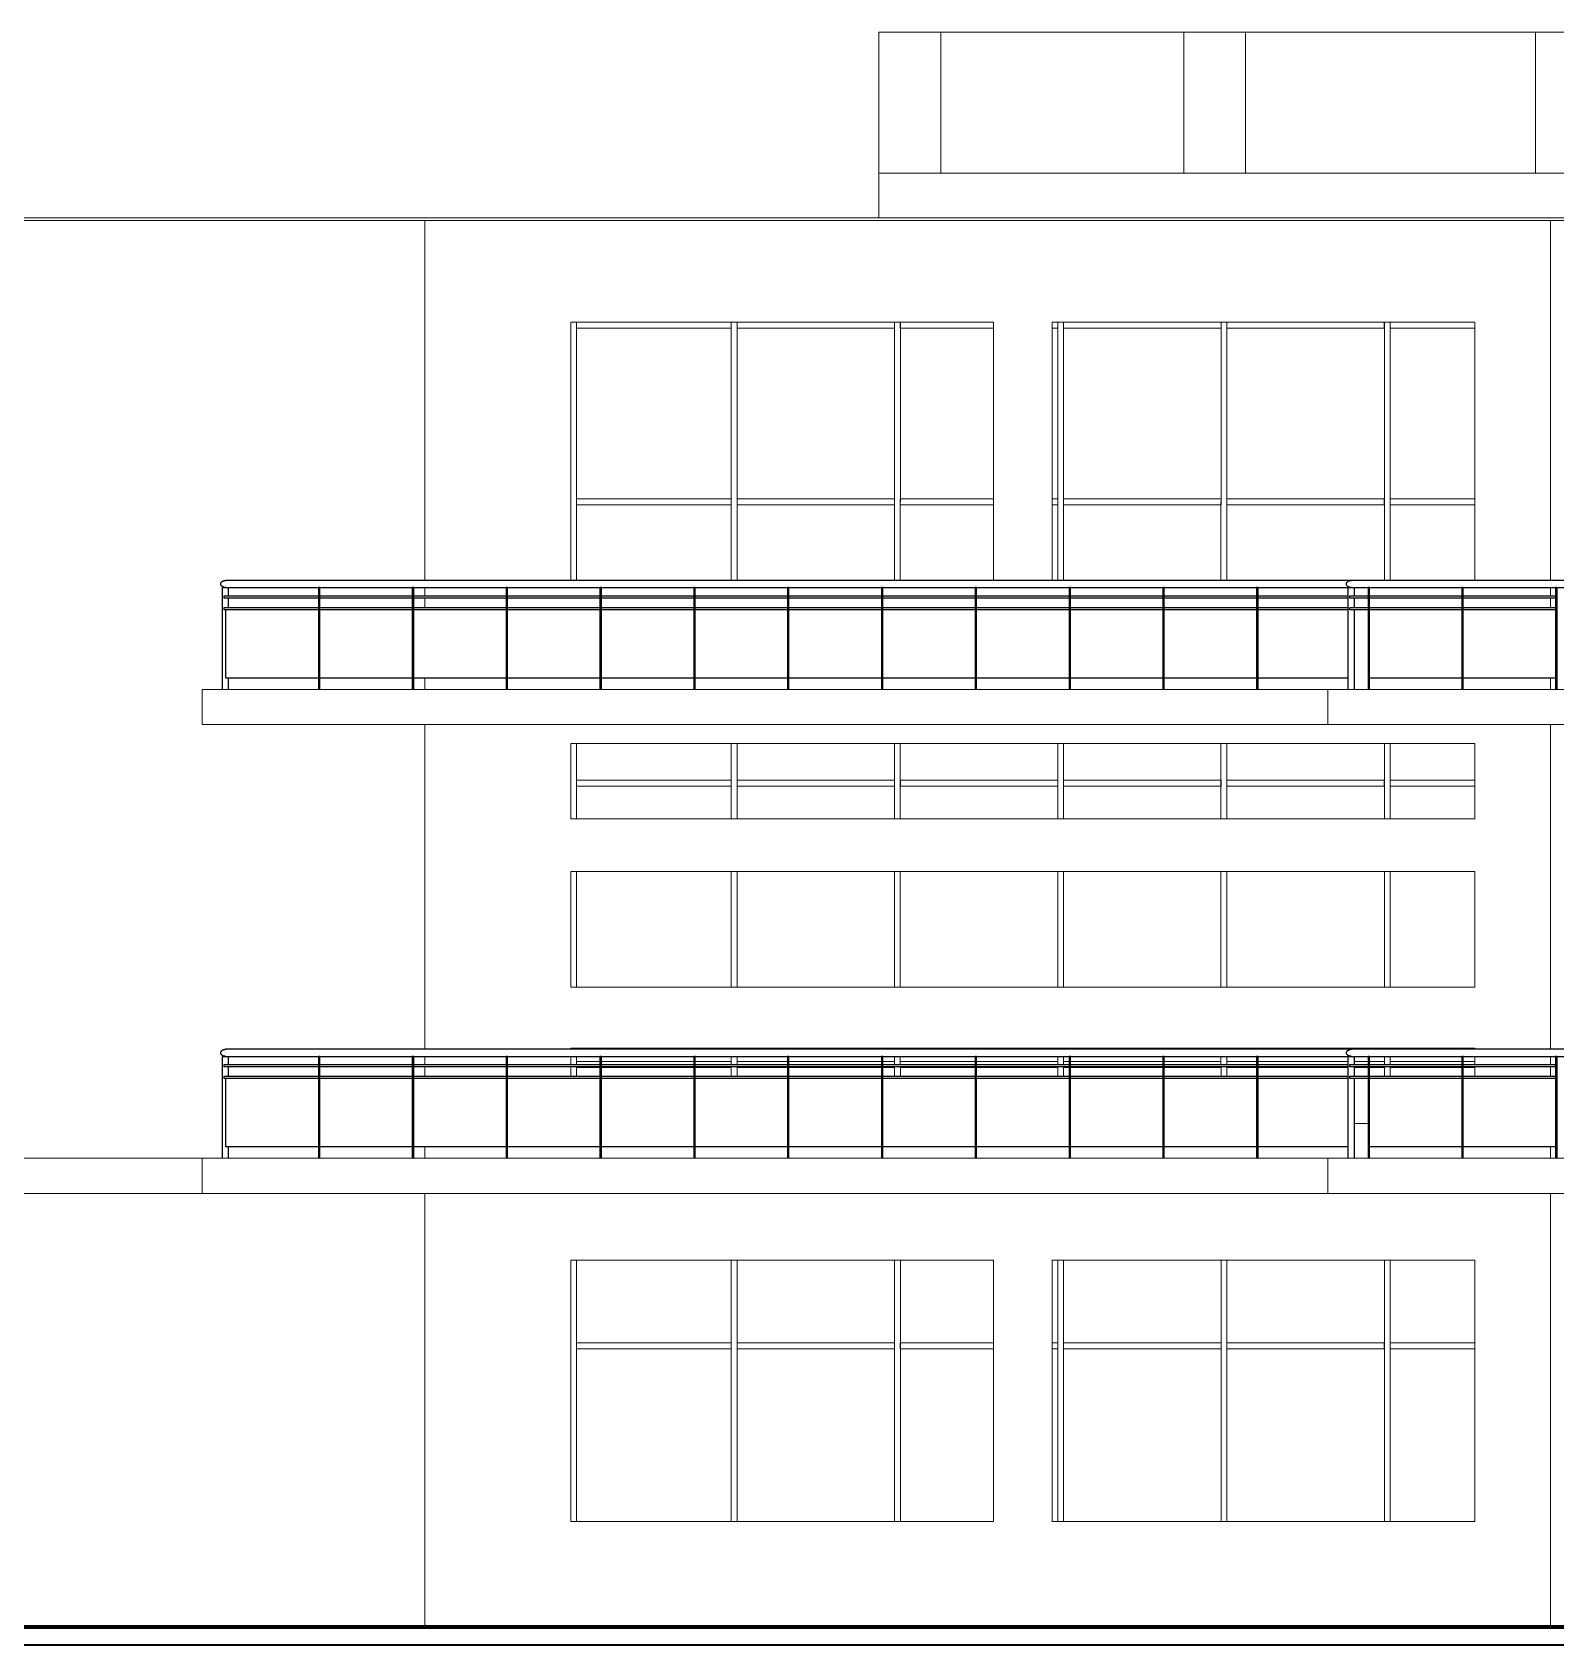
# Model space of a CAD drawing. Header units: millimetres. Extents: x 3062 to 3755, y 1606 to 1663.
# Drawn here: x 3253.419 to 3256.272, y 1630.855 to 1633.876 of the extents above; entities that cross this region are included whole.
import ezdxf

# ---------------------------------------------------------------- set-up
doc = ezdxf.new("R2010")
doc.units = ezdxf.units.MM
for name, color, linetype, lineweight in [('A-FLOR', 192, 'Continuous', 9), ('A-GENM', 13, 'Continuous', 9), ('A-GLAZ-CWMG', 51, 'Continuous', 9), ('A-WALL', 113, 'Continuous', 9), ('AD6 PROJECT 1_dwg _2_', 8, 'Continuous', 9), ('adwwe', 4, 'Continuous', 9), ('col', 5, 'Continuous', 9), ('dimantions 2', 4, 'Continuous', 9), ('shbk', 7, 'Continuous', 9)]:
    doc.layers.add(name, color=color, linetype=linetype, lineweight=lineweight)
for name, color, linetype in [('A-Flor-Hral', 242, 'Continuous'), ('stairs', 1, 'Continuous'), ('WORK', 7, 'Continuous')]:
    doc.layers.add(name, color=color, linetype=linetype)

# ---------------------------------------------------------------- blocks, each defined once
blk = doc.blocks.new('AD6 PROJECT 1_dwg _2_-376432-East')
at = {"lineweight": 9}
for p, q in [((-103380, 0), (-68402, 0)), ((-103380, 0), (-63089, 0)), ((-95356, 0), (-56733, 0)), ((-117718, 0), (2282, 0)), ((-91950, 0), (-89450, 0)), ((-88650, 0), (-89450, 0)), ((-89450, 0), (-88650, 0)), ((-88650, 0), (-89450, 0)), ((-89450, 0), (-88650, 0)), ((-88650, 0), (-89450, 0)), ((-89450, 0), (-88650, 0)), ((-88650, 0), (-89450, 0)), ((-89450, 0), (-88650, 0)), ((-88650, 0), (-89450, 0)), ((-88650, 0), (-67836, 0))]:
    blk.add_line(p, q, dxfattribs=at)
at = {"lineweight": 9, "flags": 128}
for points in [[(-117718, 0), (2282, 0)], [(-88650, 0), (-89450, 0)]]:
    blk.add_lwpolyline(points, close=True, dxfattribs=at)
blk.add_lwpolyline([(-67836, 0), (-67850, 0), (-88650, 0)], dxfattribs=at)
at = {"layer": 'adwwe'}
for p, q in [((-68380, 0), (-88380, 0)), ((-88380, 0), (-68380, 0))]:
    blk.add_line(p, q, dxfattribs=at)
at = {"layer": 'col'}
for p, q in [((-90826, 0), (-91326, 0)), ((-91326, 0), (-90826, 0)), ((-90826, 0), (-91326, 0)), ((-91326, 0), (-90826, 0)), ((-90826, 0), (-91326, 0)), ((-91326, 0), (-90826, 0)), ((-88280, 0), (-88780, 0)), ((-88780, 0), (-88280, 0)), ((-88280, 0), (-88780, 0)), ((-88780, 0), (-88280, 0)), ((-88130, 0), (-88630, 0)), ((-88630, 0), (-88130, 0)), ((-88130, 0), (-88630, 0)), ((-88630, 0), (-88130, 0)), ((-88130, 0), (-88630, 0)), ((-88630, 0), (-88130, 0)), ((-88130, 0), (-88630, 0)), ((-88630, 0), (-88130, 0)), ((-88130, 0), (-88630, 0)), ((-88630, 0), (-88130, 0)), ((-83130, 0), (-83630, 0)), ((-83630, 0), (-83130, 0)), ((-83130, 0), (-83630, 0)), ((-83630, 0), (-83130, 0)), ((-83130, 0), (-83630, 0)), ((-83630, 0), (-83130, 0)), ((-83130, 0), (-83630, 0)), ((-83630, 0), (-83130, 0)), ((-83130, 0), (-83630, 0)), ((-83630, 0), (-83130, 0)), ((-83130, 0), (-83630, 0)), ((-83630, 0), (-83130, 0))]:
    blk.add_line(p, q, dxfattribs=at)
at = {"layer": 'dimantions 2', "color": 130, "lineweight": 140}
for p, q in [((-25075, 0), (-106757, 0)), ((-24811, 0), (-106493, 0)), ((-19014, 0), (-100697, 0)), ((-19014, 0), (-100697, 0)), ((-19014, 0), (-100697, 0)), ((-19014, 0), (-100697, 0)), ((-19014, 0), (-100697, 0)), ((-19014, 0), (-100697, 0))]:
    blk.add_line(p, q, dxfattribs=at)
at = {"layer": 'shbk'}
blk.add_line((-3380, 0), (-103380, 0), dxfattribs=at)
blk.add_line((-3380, 0), (-103380, 0), dxfattribs=at)
blk.add_line((-3380, 0), (-103380, 0), dxfattribs=at)
blk.add_line((-3380, 0), (-103380, 0), dxfattribs=at)
blk.add_line((-3380, 0), (-103380, 0), dxfattribs=at)
blk.add_line((-3380, 0), (-103380, 0), dxfattribs=at)
blk.add_line((-3380, 0), (-103380, 0), dxfattribs=at)
blk.add_line((-3380, 0), (-103380, 0), dxfattribs=at)
blk.add_line((-3380, 0), (-103380, 0), dxfattribs=at)
blk.add_line((-3380, 0), (-103380, 0), dxfattribs=at)
blk.add_line((-3380, 0), (-103380, 0), dxfattribs=at)
blk.add_line((-3380, 0), (-103380, 0), dxfattribs=at)
blk.add_line((-3380, 0), (-103380, 0), dxfattribs=at)
blk.add_line((-3380, 0), (-103380, 0), dxfattribs=at)
blk.add_line((-3380, 0), (-103380, 0), dxfattribs=at)
blk.add_line((-3380, 0), (-103380, 0), dxfattribs=at)
blk.add_line((-3380, 0), (-103380, 0), dxfattribs=at)
blk.add_line((-3380, 0), (-103380, 0), dxfattribs=at)
blk.add_line((-3380, 0), (-103380, 0), dxfattribs=at)
blk.add_line((-3380, 0), (-103380, 0), dxfattribs=at)
at = {"layer": 'shbk', "flags": 128}
blk.add_lwpolyline([(-3380, 0), (-103380, 0)], close=True, dxfattribs=at)
at = {"layer": 'stairs'}
for p, q in [((2282, 0), (-117718, 0)), ((-117718, 0), (2282, 0)), ((-88780, 0), (-98795, 0)), ((-88580, 0), (-98380, 0)), ((-93780, 0), (-91326, 0)), ((-93580, 0), (-88580, 0)), ((-68380, 0), (-93380, 0)), ((-93380, 0), (-68180, 0)), ((-90926, 0), (-78580, 0)), ((-78580, 0), (-90926, 0)), ((-78780, 0), (-88780, 0)), ((-78580, 0), (-88380, 0)), ((-88380, 0), (-78580, 0)), ((-88380, 0), (-85801, 0)), ((-85801, 0), (-88380, 0)), ((-88380, 0), (-85801, 0)), ((-85801, 0), (-88380, 0)), ((-88180, 0), (-86001, 0)), ((-86001, 0), (-88180, 0)), ((-88180, 0), (-86001, 0)), ((-86001, 0), (-88180, 0))]:
    blk.add_line(p, q, dxfattribs=at)
at = {"layer": 'stairs', "flags": 128}
blk.add_lwpolyline([(-91326, 0), (-78380, 0), (-67980, 0)], dxfattribs=at)
at = {"layer": 'WORK'}
for p, q in [((-97350, 0), (-31372, 0)), ((-96950, 0), (-67850, 0)), ((-96733, 0), (-68402, 0)), ((-94684, 0), (-81021, 0)), ((-94684, 0), (-68402, 0)), ((-91391, 0), (-94042, 0)), ((-88143, 0), (-78595, 0)), ((-88143, 0), (-78595, 0)), ((-86150, 0), (-57050, 0)), ((-83842, 0), (-84642, 0)), ((-73378, 0), (-79278, 0)), ((-78917, 0), (-78117, 0)), ((2309, 0), (-117691, 0)), ((-117691, 0), (2309, 0)), ((2309, 0), (-117691, 0)), ((-91691, 0), (-97691, 0)), ((-97691, 0), (-78656, 0)), ((-97691, 0), (-88143, 0)), ((-88143, 0), (-97691, 0)), ((-97691, 0), (-78595, 0)), ((-91691, 0), (-97691, 0)), ((-97691, 0), (-78656, 0)), ((-88143, 0), (-97691, 0)), ((-97691, 0), (-78595, 0)), ((-91391, 0), (-94042, 0)), ((-89758, 0), (-91704, 0)), ((-91704, 0), (-89758, 0)), ((-89758, 0), (-91704, 0)), ((-91704, 0), (-89758, 0)), ((-89758, 0), (-91704, 0)), ((-91704, 0), (-89758, 0)), ((-89758, 0), (-91704, 0)), ((-91704, 0), (-89758, 0)), ((-85691, 0), (-91691, 0)), ((-85691, 0), (-91691, 0)), ((-87600, 0), (-90250, 0)), ((-90250, 0), (-87600, 0)), ((-89622, 0), (-86972, 0)), ((-86972, 0), (-89622, 0)), ((-89450, 0), (-88650, 0)), ((-88650, 0), (-89450, 0)), ((-88650, 0), (-89450, 0)), ((-86458, 0), (-88404, 0)), ((-86458, 0), (-88404, 0)), ((-88404, 0), (-86458, 0)), ((-86458, 0), (-88404, 0)), ((-88404, 0), (-86458, 0)), ((-86458, 0), (-88404, 0)), ((-88404, 0), (-86458, 0)), ((-86928, 0), (-84278, 0)), ((-84278, 0), (-86928, 0)), ((-83958, 0), (-85904, 0)), ((-85904, 0), (-83958, 0)), ((-83958, 0), (-85904, 0)), ((-85904, 0), (-83958, 0)), ((-83958, 0), (-85904, 0)), ((-85904, 0), (-83958, 0)), ((-83958, 0), (-85904, 0)), ((-85904, 0), (-83958, 0)), ((-78656, 0), (-85691, 0)), ((-78656, 0), (-85691, 0)), ((-80843, 0), (-83493, 0)), ((-83493, 0), (-80843, 0)), ((-81458, 0), (-83404, 0)), ((-83404, 0), (-81458, 0)), ((-81458, 0), (-83404, 0)), ((-83404, 0), (-81458, 0)), ((-81458, 0), (-83404, 0)), ((-83404, 0), (-81458, 0)), ((-81458, 0), (-83404, 0)), ((-83404, 0), (-81458, 0)), ((-83080, 0), (-80430, 0)), ((-80430, 0), (-83080, 0)), ((-81086, 0), (-78436, 0)), ((-78436, 0), (-81086, 0)), ((-78958, 0), (-80904, 0)), ((-80904, 0), (-78958, 0)), ((-78958, 0), (-80904, 0)), ((-80904, 0), (-78958, 0)), ((-78958, 0), (-80904, 0)), ((-80904, 0), (-78958, 0)), ((-78958, 0), (-80904, 0)), ((-80904, 0), (-78958, 0))]:
    blk.add_line(p, q, dxfattribs=at)
at = {"layer": 'WORK', "flags": 128}
for points in [[(-75350, 0), (-31773, 0), (-97351, 0)], [(-97350, 0), (-96950, 0), (-95731, 0), (-94450, 0), (-93231, 0), (-91950, 0), (-90731, 0), (-89450, 0)], [(-91950, 0), (-90731, 0), (-89450, 0)], [(-88650, 0), (-87431, 0), (-86150, 0), (-84931, 0), (-83650, 0), (-82431, 0), (-81150, 0), (-79931, 0), (-78650, 0)], [(-88650, 0), (-87431, 0), (-86150, 0), (-84931, 0), (-83650, 0), (-82431, 0), (-81150, 0), (-79931, 0), (-78650, 0)], [(-88404, 0), (-86458, 0), (-86384, 0), (-96950, 0)], [(-96950, 0), (-95731, 0), (-94450, 0), (-93231, 0), (-91950, 0), (-90731, 0), (-89450, 0)], [(-92754, 0), (-91950, 0), (-90731, 0), (-89450, 0), (-88650, 0), (-87431, 0), (-86150, 0), (-84931, 0), (-83650, 0), (-82431, 0), (-81150, 0), (-79931, 0), (-78650, 0), (-77850, 0)], [(-89622, 0), (-90122, 0), (-89622, 0)], [(-86150, 0), (-87431, 0), (-88650, 0)], [(-87600, 0), (-87100, 0), (-87600, 0)], [(-86928, 0), (-87428, 0), (-86928, 0)], [(-86150, 0), (-84931, 0), (-83650, 0), (-82431, 0), (-81150, 0), (-79931, 0), (-78650, 0)], [(-83080, 0), (-83580, 0), (-83080, 0)], [(-81086, 0), (-81586, 0), (-81086, 0)], [(-80843, 0), (-80343, 0), (-80843, 0)]]:
    blk.add_lwpolyline(points, dxfattribs=at)
blk.add_lwpolyline([(-88650, 0), (-89450, 0)], close=True, dxfattribs=at)
blk = doc.blocks.new('Generic Models 12 - Generic Models 12-397326-East')
at = {"layer": 'A-GENM'}
for p, q in [((-84607, 12406), (-84607, 13607)), ((-84607, 13607), (-63480, 13607)), ((-84607, 12406), (-84607, 13607)), ((-84080, 13607), (-84607, 13607)), ((-84080, 13607), (-84080, 12406)), ((-82007, 12406), (-82007, 13607)), ((-81480, 13607), (-82007, 13607)), ((-81480, 13607), (-81480, 12406)), ((-79007, 12406), (-79007, 13607)), ((-78480, 13607), (-79007, 13607)), ((-84607, 12025), (-84607, 12406)), ((-63480, 12406), (-84607, 12406)), ((-63480, 12406), (-84607, 12406)), ((-84080, 12406), (-84607, 12406)), ((-81480, 12406), (-82007, 12406)), ((-78480, 12406), (-79007, 12406))]:
    blk.add_line(p, q, dxfattribs=at)
blk = doc.blocks.new('Rectangular Mullion - 50 x 150mm-408548-East')
at = {"layer": 'A-GLAZ-CWMG'}
for q in [(-80247, 11133), (-79525, 11083)]:
    blk.add_line((-80247, 11083), q, dxfattribs=at)
blk = doc.blocks.new('Rectangular Mullion - 50 x 150mm-V177-East')
at = {"layer": 'A-GLAZ-CWMG'}
for p, q in [((-87185, 11083), (-87185, 11133)), ((-87185, 11083), (-85867, 11083)), ((-85867, 11133), (-85867, 11083))]:
    blk.add_line(p, q, dxfattribs=at)
blk = doc.blocks.new('Rectangular Mullion - 50 x 150mm-408549-East')
at = {"layer": 'A-GLAZ-CWMG'}
for p, q in [((-85817, 11083), (-85817, 11133)), ((-85817, 11083), (-84475, 11083)), ((-84475, 11133), (-84475, 11083))]:
    blk.add_line(p, q, dxfattribs=at)
blk = doc.blocks.new('Rectangular Mullion - 50 x 150mm-V178-East')
at = {"layer": 'A-GLAZ-CWMG'}
for p, q in [((-84425, 11083), (-84425, 11133)), ((-84425, 11083), (-83630, 11083)), ((-83130, 11083), (-83082, 11083)), ((-83082, 11133), (-83082, 11083))]:
    blk.add_line(p, q, dxfattribs=at)
blk = doc.blocks.new('Rectangular Mullion - 50 x 150mm-408655-East')
at = {"layer": 'A-GLAZ-CWMG'}
blk.add_line((-87185, 9600), (-87185, 11133), dxfattribs=at)
blk = doc.blocks.new('Rectangular Mullion - 50 x 150mm-355422-East')
at = {"layer": 'A-GLAZ-CWMG'}
blk.add_line((-87185, 901), (-87185, 2400), dxfattribs=at)
blk = doc.blocks.new('Rectangular Mullion - 50 x 150mm-355423-East')
at = {"layer": 'A-GLAZ-CWMG'}
for p, q in [((-87185, 4700), (-87185, 4780)), ((-87185, 2400), (-87185, 3133))]:
    blk.add_line(p, q, dxfattribs=at)
blk = doc.blocks.new('Rectangular Mullion - 50 x 150mm-V179-East')
at = {"layer": 'A-GLAZ-CWMG'}
for p, q in [((-87185, 6897), (-87185, 7200)), ((-87185, 5459), (-87185, 6447)), ((-87185, 4930), (-87185, 4940)), ((-87185, 4800), (-87185, 4870))]:
    blk.add_line(p, q, dxfattribs=at)
blk = doc.blocks.new('Rectangular Mullion - 50 x 150mm-408552-East')
at = {"layer": 'A-GLAZ-CWMG'}
for p, q in [((-87185, 2375), (-87185, 2425)), ((-85867, 2425), (-87185, 2425)), ((-87185, 2375), (-85867, 2375)), ((-85867, 2425), (-85867, 2375))]:
    blk.add_line(p, q, dxfattribs=at)
blk = doc.blocks.new('Rectangular Mullion - 50 x 150mm-408553-East')
at = {"layer": 'A-GLAZ-CWMG'}
for p, q in [((-85817, 2375), (-85817, 2425)), ((-84475, 2425), (-85817, 2425)), ((-85817, 2375), (-84475, 2375)), ((-84475, 2425), (-84475, 2375))]:
    blk.add_line(p, q, dxfattribs=at)
blk = doc.blocks.new('Rectangular Mullion - 50 x 150mm-V180-East')
at = {"layer": 'A-GLAZ-CWMG'}
for p, q in [((-84425, 2375), (-84425, 2425)), ((-83630, 2425), (-84425, 2425)), ((-84425, 2375), (-83630, 2375)), ((-83082, 2425), (-83130, 2425)), ((-83130, 2375), (-83082, 2375)), ((-83082, 2425), (-83082, 2375))]:
    blk.add_line(p, q, dxfattribs=at)
blk = doc.blocks.new('Rectangular Mullion - 50 x 150mm-V181-East')
at = {"layer": 'A-GLAZ-CWMG'}
for p, q in [((-80247, 2375), (-80247, 2425)), ((-79525, 2425), (-80247, 2425)), ((-80247, 2375), (-79525, 2375))]:
    blk.add_line(p, q, dxfattribs=at)
blk = doc.blocks.new('Rectangular Mullion - 50 x 150mm-V182-East')
at = {"layer": 'A-GLAZ-CWMG'}
for p, q in [((-87185, 4800), (-87185, 4825)), ((-86986, 4825), (-87185, 4825)), ((-86186, 4825), (-86974, 4825)), ((-85867, 4825), (-86174, 4825)), ((-85867, 4825), (-85867, 4800)), ((-87185, 4775), (-87185, 4780)), ((-87185, 4775), (-86986, 4775)), ((-86974, 4775), (-86186, 4775)), ((-86174, 4775), (-85867, 4775)), ((-85867, 4780), (-85867, 4775))]:
    blk.add_line(p, q, dxfattribs=at)
blk = doc.blocks.new('Rectangular Mullion - 50 x 150mm-V183-East')
at = {"layer": 'A-GLAZ-CWMG'}
for p, q in [((-85817, 4800), (-85817, 4825)), ((-85386, 4825), (-85817, 4825)), ((-84586, 4825), (-85374, 4825)), ((-84475, 4825), (-84574, 4825)), ((-84475, 4825), (-84475, 4800)), ((-85817, 4775), (-85817, 4780)), ((-85817, 4775), (-85386, 4775)), ((-85374, 4775), (-84586, 4775)), ((-84574, 4775), (-84475, 4775)), ((-84475, 4780), (-84475, 4775))]:
    blk.add_line(p, q, dxfattribs=at)
blk = doc.blocks.new('Rectangular Mullion - 50 x 150mm-V184-East')
at = {"layer": 'A-GLAZ-CWMG'}
for p, q in [((-84425, 4800), (-84425, 4825)), ((-83786, 4825), (-84425, 4825)), ((-83082, 4825), (-83774, 4825)), ((-83082, 4825), (-83082, 4800)), ((-84425, 4775), (-84425, 4780)), ((-84425, 4775), (-83786, 4775)), ((-83774, 4775), (-83082, 4775)), ((-83082, 4780), (-83082, 4775))]:
    blk.add_line(p, q, dxfattribs=at)
blk = doc.blocks.new('Rectangular Mullion - 50 x 150mm-V185-East')
at = {"layer": 'A-GLAZ-CWMG'}
for p, q in [((-83032, 4800), (-83032, 4825)), ((-82986, 4825), (-83032, 4825)), ((-82186, 4825), (-82974, 4825)), ((-81690, 4825), (-82174, 4825)), ((-81690, 4825), (-81690, 4800)), ((-83032, 4775), (-83032, 4780)), ((-83032, 4775), (-82986, 4775)), ((-82974, 4775), (-82186, 4775)), ((-82174, 4775), (-81690, 4775)), ((-81690, 4780), (-81690, 4775))]:
    blk.add_line(p, q, dxfattribs=at)
blk = doc.blocks.new('Rectangular Mullion - 50 x 150mm-V186-East')
at = {"layer": 'A-GLAZ-CWMG'}
for p, q in [((-81640, 4800), (-81640, 4825)), ((-81386, 4825), (-81640, 4825)), ((-80605, 4825), (-81374, 4825)), ((-80436, 4825), (-80555, 4825)), ((-80297, 4825), (-80424, 4825)), ((-80297, 4825), (-80297, 4800)), ((-81640, 4775), (-81640, 4780)), ((-81640, 4775), (-81386, 4775)), ((-81374, 4775), (-80605, 4775)), ((-80555, 4775), (-80436, 4775)), ((-80424, 4775), (-80297, 4775)), ((-80297, 4780), (-80297, 4775))]:
    blk.add_line(p, q, dxfattribs=at)
blk = doc.blocks.new('Rectangular Mullion - 50 x 150mm-V187-East')
at = {"layer": 'A-GLAZ-CWMG'}
for p, q in [((-80247, 4800), (-80247, 4825)), ((-79636, 4825), (-80247, 4825)), ((-79525, 4825), (-79624, 4825)), ((-80247, 4775), (-80247, 4780)), ((-80247, 4775), (-79636, 4775)), ((-79624, 4775), (-79525, 4775))]:
    blk.add_line(p, q, dxfattribs=at)
blk = doc.blocks.new('Rectangular Mullion - 50 x 150mm-V188-East')
at = {"layer": 'A-GLAZ-CWMG'}
for p, q in [((-85867, 2400), (-85867, 901)), ((-85817, 901), (-85817, 2400))]:
    blk.add_line(p, q, dxfattribs=at)
blk = doc.blocks.new('Rectangular Mullion - 50 x 150mm-V189-East')
at = {"layer": 'A-GLAZ-CWMG'}
for p, q in [((-85867, 4780), (-85867, 4700)), ((-85817, 4700), (-85817, 4780)), ((-85867, 3133), (-85867, 2400)), ((-85817, 2400), (-85817, 3133))]:
    blk.add_line(p, q, dxfattribs=at)
blk = doc.blocks.new('Rectangular Mullion - 50 x 150mm-V190-East')
at = {"layer": 'A-GLAZ-CWMG'}
for p, q in [((-85867, 7200), (-85867, 6897)), ((-85817, 6897), (-85817, 7200)), ((-85867, 6447), (-85867, 5459)), ((-85817, 5459), (-85817, 6447)), ((-85867, 4940), (-85867, 4930)), ((-85867, 4870), (-85867, 4800)), ((-85817, 4930), (-85817, 4940)), ((-85817, 4800), (-85817, 4870))]:
    blk.add_line(p, q, dxfattribs=at)
blk = doc.blocks.new('Rectangular Mullion - 50 x 150mm-V191-East')
at = {"layer": 'A-GLAZ-CWMG'}
for p, q in [((-84475, 7200), (-84475, 6897)), ((-84425, 6897), (-84425, 7200)), ((-84475, 6447), (-84475, 5459)), ((-84425, 5459), (-84425, 6447)), ((-84475, 4940), (-84475, 4930)), ((-84475, 4870), (-84475, 4800)), ((-84425, 4930), (-84425, 4940)), ((-84425, 4800), (-84425, 4871))]:
    blk.add_line(p, q, dxfattribs=at)
blk = doc.blocks.new('Rectangular Mullion - 50 x 150mm-V192-East')
at = {"layer": 'A-GLAZ-CWMG'}
for p, q in [((-83082, 7200), (-83082, 6897)), ((-83032, 6897), (-83032, 7200)), ((-83082, 6447), (-83082, 5459)), ((-83032, 5459), (-83032, 6447)), ((-83082, 4940), (-83082, 4930)), ((-83082, 4870), (-83082, 4800)), ((-83032, 4929), (-83032, 4940)), ((-83032, 4800), (-83032, 4870))]:
    blk.add_line(p, q, dxfattribs=at)
blk = doc.blocks.new('Rectangular Mullion - 50 x 150mm-V193-East')
at = {"layer": 'A-GLAZ-CWMG'}
for p, q in [((-81690, 7200), (-81690, 6897)), ((-81640, 6897), (-81640, 7200)), ((-81690, 6447), (-81690, 5459)), ((-81640, 5459), (-81640, 6447)), ((-81690, 4940), (-81690, 4930)), ((-81690, 4870), (-81690, 4800)), ((-81640, 4930), (-81640, 4940)), ((-81640, 4800), (-81640, 4870))]:
    blk.add_line(p, q, dxfattribs=at)
blk = doc.blocks.new('Rectangular Mullion - 50 x 150mm-V194-East')
at = {"layer": 'A-GLAZ-CWMG'}
for p, q in [((-80297, 7200), (-80297, 6897)), ((-80247, 6897), (-80247, 7200)), ((-80297, 6447), (-80297, 5459)), ((-80247, 5459), (-80247, 6447)), ((-80297, 4940), (-80297, 4930)), ((-80297, 4870), (-80297, 4800)), ((-80247, 4930), (-80247, 4940)), ((-80247, 4800), (-80247, 4870))]:
    blk.add_line(p, q, dxfattribs=at)
blk = doc.blocks.new('Rectangular Mullion - 50 x 150mm-V195-East')
at = {"layer": 'A-GLAZ-CWMG'}
for p, q in [((-85867, 9600), (-85867, 8930)), ((-85817, 8930), (-85817, 9600)), ((-85867, 7540), (-85867, 7200)), ((-85817, 7200), (-85817, 7540))]:
    blk.add_line(p, q, dxfattribs=at)
blk = doc.blocks.new('Rectangular Mullion - 50 x 150mm-V196-East')
at = {"layer": 'A-GLAZ-CWMG'}
for p, q in [((-84475, 9600), (-84475, 8930)), ((-84425, 8930), (-84425, 9600)), ((-84475, 7540), (-84475, 7200)), ((-84425, 7200), (-84425, 7540))]:
    blk.add_line(p, q, dxfattribs=at)
blk = doc.blocks.new('Rectangular Mullion - 50 x 150mm-V197-East')
at = {"layer": 'A-GLAZ-CWMG'}
for p, q in [((-83082, 9600), (-83082, 8930)), ((-83032, 8929), (-83032, 9600)), ((-83082, 7540), (-83082, 7200)), ((-83032, 7200), (-83032, 7540))]:
    blk.add_line(p, q, dxfattribs=at)
blk = doc.blocks.new('Rectangular Mullion - 50 x 150mm-V198-East')
at = {"layer": 'A-GLAZ-CWMG'}
for p, q in [((-81690, 9600), (-81690, 8930)), ((-81640, 8930), (-81640, 9600)), ((-81690, 7540), (-81690, 7200)), ((-81640, 7200), (-81640, 7540))]:
    blk.add_line(p, q, dxfattribs=at)
blk = doc.blocks.new('Rectangular Mullion - 50 x 150mm-V199-East')
at = {"layer": 'A-GLAZ-CWMG'}
for p, q in [((-80297, 9600), (-80297, 8930)), ((-80247, 8930), (-80247, 9600)), ((-80297, 7540), (-80297, 7200)), ((-80247, 7200), (-80247, 7540))]:
    blk.add_line(p, q, dxfattribs=at)
blk = doc.blocks.new('Rectangular Mullion - 50 x 150mm-V202-East')
at = {"layer": 'A-GLAZ-CWMG'}
for p, q in [((-87185, 8930), (-87185, 9600)), ((-87185, 7200), (-87185, 7540))]:
    blk.add_line(p, q, dxfattribs=at)
blk = doc.blocks.new('Rectangular Mullion - 50 x 150mm-408654-East')
at = {"layer": 'A-GLAZ-CWMG'}
for p, q in [((-85867, 11133), (-85867, 9600)), ((-85817, 9600), (-85817, 11133))]:
    blk.add_line(p, q, dxfattribs=at)
blk = doc.blocks.new('Railing - 50 x 12mm-V306-East')
at = {"layer": 'A-Flor-Hral'}
for p, q in [((-49224, 4870), (-49236, 4870)), ((-49236, 4870), (-49236, 4000)), ((-49224, 4000), (-49224, 4870))]:
    blk.add_line(p, q, dxfattribs=at)
blk = doc.blocks.new('Railing - 800mm-V307-East')
at = {"layer": 'A-Flor-Hral'}
blk.add_line((-50024, 4100), (-49236, 4100), dxfattribs=at)
blk = doc.blocks.new('Railing - 800mm-V308-East')
at = {"layer": 'A-Flor-Hral'}
blk.add_line((-81374, 4100), (-80605, 4100), dxfattribs=at)
blk = doc.blocks.new('Railing - 800mm-V309-East')
at = {"layer": 'A-Flor-Hral'}
for p, q in [((-90180, 4680), (-90180, 4100)), ((-90180, 4100), (-89386, 4100))]:
    blk.add_line(p, q, dxfattribs=at)
blk = doc.blocks.new('Railing - 50 x 12mm-V310-East')
at = {"layer": 'A-Flor-Hral'}
for p, q in [((-80605, 4000), (-80605, 4870)), ((-80605, 4870), (-80555, 4870)), ((-80555, 4870), (-80555, 4800)), ((-80555, 4780), (-80555, 4700)), ((-80555, 4680), (-80555, 4000))]:
    blk.add_line(p, q, dxfattribs=at)
blk = doc.blocks.new('Railing - 50 x 12mm-V311-East')
at = {"layer": 'A-Flor-Hral'}
for p, q in [((-90205, 4000), (-90205, 4870)), ((-90205, 4870), (-90155, 4870)), ((-90155, 4870), (-90155, 4800)), ((-90155, 4780), (-90155, 4700)), ((-90155, 4100), (-90155, 4000))]:
    blk.add_line(p, q, dxfattribs=at)
blk = doc.blocks.new('Railing - Railing-414402-East')
at = {"layer": 'A-Flor-Hral'}
for p, q in [((-90190, 4780), (-90190, 4800)), ((-90190, 4800), (-89386, 4800)), ((-89386, 4780), (-90190, 4780)), ((-90190, 4680), (-90190, 4700)), ((-90190, 4700), (-89386, 4700)), ((-89386, 4680), (-90190, 4680)), ((-89374, 4800), (-88586, 4800)), ((-88586, 4780), (-89374, 4780)), ((-89374, 4700), (-88586, 4700)), ((-88586, 4680), (-89374, 4680)), ((-88574, 4800), (-87786, 4800)), ((-87786, 4780), (-88574, 4780)), ((-88574, 4700), (-87786, 4700)), ((-87786, 4680), (-88574, 4680)), ((-87774, 4800), (-86986, 4800)), ((-86986, 4780), (-87774, 4780)), ((-87774, 4700), (-86986, 4700)), ((-86986, 4680), (-87774, 4680)), ((-86974, 4800), (-86186, 4800)), ((-86186, 4780), (-86974, 4780)), ((-86974, 4700), (-86186, 4700)), ((-86186, 4680), (-86974, 4680)), ((-86174, 4800), (-85386, 4800)), ((-85386, 4780), (-86174, 4780)), ((-86174, 4700), (-85386, 4700)), ((-85386, 4680), (-86174, 4680)), ((-85374, 4800), (-84586, 4800)), ((-84586, 4780), (-85374, 4780)), ((-85374, 4700), (-84586, 4700)), ((-84586, 4680), (-85374, 4680)), ((-84574, 4800), (-83786, 4800)), ((-83786, 4780), (-84574, 4780)), ((-84574, 4700), (-83786, 4700)), ((-83786, 4680), (-84574, 4680)), ((-83774, 4800), (-82986, 4800)), ((-82986, 4780), (-83774, 4780)), ((-83774, 4700), (-82986, 4700)), ((-82986, 4680), (-83774, 4680)), ((-82974, 4800), (-82186, 4800)), ((-82186, 4780), (-82974, 4780)), ((-82974, 4700), (-82186, 4700)), ((-82186, 4680), (-82974, 4680)), ((-82174, 4800), (-81386, 4800)), ((-81386, 4780), (-82174, 4780)), ((-82174, 4700), (-81386, 4700)), ((-81386, 4680), (-82174, 4680)), ((-81374, 4800), (-80605, 4800)), ((-80605, 4780), (-81374, 4780)), ((-81374, 4700), (-80605, 4700)), ((-80605, 4680), (-81374, 4680)), ((-80590, 4780), (-80590, 4800)), ((-80590, 4800), (-80436, 4800)), ((-80436, 4780), (-80590, 4780)), ((-80590, 4680), (-80590, 4700)), ((-80590, 4700), (-80436, 4700)), ((-80436, 4680), (-80590, 4680)), ((-80424, 4800), (-79636, 4800)), ((-79636, 4780), (-80424, 4780)), ((-80424, 4700), (-79636, 4700)), ((-79636, 4680), (-80424, 4680)), ((-79624, 4800), (-78836, 4800)), ((-78836, 4780), (-79624, 4780)), ((-79624, 4700), (-78836, 4700)), ((-78836, 4680), (-79624, 4680))]:
    blk.add_line(p, q, dxfattribs=at)
for name, p in [('Railing - 50 x 12mm-V311-East', (0, 0)), ('Railing - 50 x 12mm-V306-East', (-40150, 0)), ('Railing - 50 x 12mm-V306-East', (-39350, 0)), ('Railing - 50 x 12mm-V306-East', (-38550, 0)), ('Railing - 50 x 12mm-V306-East', (-37750, 0)), ('Railing - 50 x 12mm-V306-East', (-36950, 0)), ('Railing - 50 x 12mm-V306-East', (-36150, 0)), ('Railing - 50 x 12mm-V306-East', (-35350, 0)), ('Railing - 50 x 12mm-V306-East', (-34550, 0)), ('Railing - 50 x 12mm-V306-East', (-33750, 0)), ('Railing - 50 x 12mm-V306-East', (-32950, 0)), ('Railing - 50 x 12mm-V306-East', (-32150, 0)), ('Railing - 50 x 12mm-V310-East', (0, 0)), ('Railing - 50 x 12mm-V306-East', (-31200, 0)), ('Railing - 50 x 12mm-V306-East', (-30400, 0)), ('Railing - 50 x 12mm-V306-East', (-29600, 0)), ('Railing - 800mm-V309-East', (0, 0)), ('Railing - 800mm-V307-East', (-39350, 0)), ('Railing - 800mm-V307-East', (-38550, 0)), ('Railing - 800mm-V307-East', (-37750, 0)), ('Railing - 800mm-V307-East', (-36950, 0)), ('Railing - 800mm-V307-East', (-36150, 0)), ('Railing - 800mm-V307-East', (-35350, 0)), ('Railing - 800mm-V307-East', (-34550, 0)), ('Railing - 800mm-V307-East', (-33750, 0)), ('Railing - 800mm-V307-East', (-32950, 0)), ('Railing - 800mm-V307-East', (-32150, 0)), ('Railing - 800mm-V308-East', (0, 0)), ('Railing - 800mm-V307-East', (-30400, 0)), ('Railing - 800mm-V307-East', (-29600, 0))]:
    blk.add_blockref(name, p)
blk = doc.blocks.new('Top Rail Type - Top Rail_Internal_-414576-East')
at = {"layer": 'A-Flor-Hral'}
for p, q in [((-90184, 4930), (-90176, 4930)), ((-80580, 4930), (-90180, 4930)), ((-90180, 4870), (-80580, 4870)), ((-49079, 4930), (-80580, 4930)), ((-80580, 4870), (-49079, 4870))]:
    blk.add_line(p, q, dxfattribs=at)
for points, knots in [([(-90220, 4900), (-90220, 4902), (-90220, 4906), (-90217, 4912), (-90213, 4917), (-90210, 4920), (-90207, 4922), (-90204, 4924), (-90200, 4926), (-90196, 4927), (-90193, 4929), (-90189, 4929), (-90184, 4930), (-90180, 4930), (-90177, 4930), (-90176, 4930)], [0, 0, 0, 0, 0.0666667, 0.1333333, 0.2, 0.2333333, 0.2666667, 0.3, 0.3333333, 0.3666667, 0.4, 0.4333333, 0.4666667, 0.5, 0.5333333, 0.5333333, 0.5333333, 0.5333333]), ([(-90176, 4870), (-90178, 4870), (-90180, 4870), (-90184, 4870), (-90189, 4871), (-90193, 4871), (-90196, 4873), (-90200, 4874), (-90204, 4876), (-90207, 4878), (-90210, 4880), (-90213, 4883), (-90217, 4888), (-90220, 4894), (-90220, 4898), (-90220, 4900)], [0.4685905, 0.4685905, 0.4685905, 0.4685905, 0.5, 0.5333333, 0.5666667, 0.6, 0.6333333, 0.6666667, 0.7, 0.7333333, 0.7666667, 0.8, 0.8666667, 0.9333333, 1, 1, 1, 1]), ([(-80620, 4900), (-80620, 4902), (-80620, 4906), (-80617, 4912), (-80613, 4917), (-80610, 4920), (-80607, 4922), (-80604, 4924), (-80600, 4926), (-80596, 4927), (-80593, 4929), (-80589, 4929), (-80584, 4930), (-80580, 4930), (-80577, 4930), (-80576, 4930)], [0, 0, 0, 0, 0.0666667, 0.1333333, 0.2, 0.2333333, 0.2666667, 0.3, 0.3333333, 0.3666667, 0.4, 0.4333333, 0.4666667, 0.5, 0.5333333, 0.5333333, 0.5333333, 0.5333333]), ([(-80576, 4870), (-80577, 4870), (-80580, 4870), (-80584, 4870), (-80589, 4871), (-80593, 4871), (-80596, 4873), (-80600, 4874), (-80604, 4876), (-80607, 4878), (-80610, 4880), (-80613, 4883), (-80617, 4888), (-80620, 4894), (-80620, 4898), (-80620, 4900)], [0.4666667, 0.4666667, 0.4666667, 0.4666667, 0.5, 0.5333333, 0.5666667, 0.6, 0.6333333, 0.6666667, 0.7, 0.7333333, 0.7666667, 0.8, 0.8666667, 0.9333333, 1, 1, 1, 1])]:
    blk.add_open_spline(points, degree=3, knots=knots, dxfattribs=at)
for points in [[(-80584, 4930), (-80583, 4930), (-80580, 4930), (-80577, 4930), (-80576, 4930)], [(-80576, 4870), (-80577, 4870), (-80580, 4870), (-80583, 4870), (-80584, 4870)]]:
    blk.add_open_spline(points, degree=3, dxfattribs=at)
blk = doc.blocks.new('Railing - Railing-414598-East')
at = {"layer": 'A-Flor-Hral'}
for p, q in [((-90190, 8780), (-90190, 8800)), ((-90190, 8800), (-89386, 8800)), ((-89386, 8780), (-90190, 8780)), ((-90190, 8680), (-90190, 8700)), ((-90190, 8700), (-89386, 8700)), ((-89386, 8680), (-90190, 8680)), ((-89374, 8800), (-88586, 8800)), ((-88586, 8780), (-89374, 8780)), ((-89374, 8700), (-88586, 8700)), ((-88586, 8680), (-89374, 8680)), ((-88574, 8800), (-87786, 8800)), ((-87786, 8780), (-88574, 8780)), ((-88574, 8700), (-87786, 8700)), ((-87786, 8680), (-88574, 8680)), ((-87774, 8800), (-86986, 8800)), ((-86986, 8780), (-87774, 8780)), ((-87774, 8700), (-86986, 8700)), ((-86986, 8680), (-87774, 8680)), ((-86974, 8800), (-86186, 8800)), ((-86186, 8780), (-86974, 8780)), ((-86974, 8700), (-86186, 8700)), ((-86186, 8680), (-86974, 8680)), ((-86174, 8800), (-85386, 8800)), ((-85386, 8780), (-86174, 8780)), ((-86174, 8700), (-85386, 8700)), ((-85386, 8680), (-86174, 8680)), ((-85374, 8800), (-84586, 8800)), ((-84586, 8780), (-85374, 8780)), ((-85374, 8700), (-84586, 8700)), ((-84586, 8680), (-85374, 8680)), ((-84574, 8800), (-83786, 8800)), ((-83786, 8780), (-84574, 8780)), ((-84574, 8700), (-83786, 8700)), ((-83786, 8680), (-84574, 8680)), ((-83774, 8800), (-82986, 8800)), ((-82986, 8780), (-83774, 8780)), ((-83774, 8700), (-82986, 8700)), ((-82986, 8680), (-83774, 8680)), ((-82974, 8800), (-82186, 8800)), ((-82186, 8780), (-82974, 8780)), ((-82974, 8700), (-82186, 8700)), ((-82186, 8680), (-82974, 8680)), ((-82174, 8800), (-81386, 8800)), ((-81386, 8780), (-82174, 8780)), ((-82174, 8700), (-81386, 8700)), ((-81386, 8680), (-82174, 8680)), ((-81374, 8800), (-80605, 8800)), ((-80605, 8780), (-81374, 8780)), ((-81374, 8700), (-80605, 8700)), ((-80605, 8680), (-81374, 8680)), ((-80590, 8780), (-80590, 8800)), ((-80590, 8800), (-80436, 8800)), ((-80436, 8780), (-80590, 8780)), ((-80590, 8680), (-80590, 8700)), ((-80590, 8700), (-80436, 8700)), ((-80436, 8680), (-80590, 8680)), ((-80424, 8800), (-79636, 8800)), ((-79636, 8780), (-80424, 8780)), ((-80424, 8700), (-79636, 8700)), ((-79636, 8680), (-80424, 8680)), ((-79624, 8800), (-78836, 8800)), ((-78836, 8780), (-79624, 8780)), ((-79624, 8700), (-78836, 8700)), ((-78836, 8680), (-79624, 8680))]:
    blk.add_line(p, q, dxfattribs=at)
for name, p in [('Railing - 50 x 12mm-V311-East', (0, 4000)), ('Railing - 50 x 12mm-V306-East', (-40150, 4000)), ('Railing - 50 x 12mm-V306-East', (-39350, 4000)), ('Railing - 50 x 12mm-V306-East', (-38550, 4000)), ('Railing - 50 x 12mm-V306-East', (-37750, 4000)), ('Railing - 50 x 12mm-V306-East', (-36950, 4000)), ('Railing - 50 x 12mm-V306-East', (-36150, 4000)), ('Railing - 50 x 12mm-V306-East', (-35350, 4000)), ('Railing - 50 x 12mm-V306-East', (-34550, 4000)), ('Railing - 50 x 12mm-V306-East', (-33750, 4000)), ('Railing - 50 x 12mm-V306-East', (-32950, 4000)), ('Railing - 50 x 12mm-V306-East', (-32150, 4000)), ('Railing - 50 x 12mm-V310-East', (0, 4000)), ('Railing - 50 x 12mm-V306-East', (-31200, 4000)), ('Railing - 50 x 12mm-V306-East', (-30400, 4000)), ('Railing - 50 x 12mm-V306-East', (-29600, 4000)), ('Railing - 800mm-V309-East', (0, 4000)), ('Railing - 800mm-V307-East', (-39350, 4000)), ('Railing - 800mm-V307-East', (-38550, 4000)), ('Railing - 800mm-V307-East', (-37750, 4000)), ('Railing - 800mm-V307-East', (-36950, 4000)), ('Railing - 800mm-V307-East', (-36150, 4000)), ('Railing - 800mm-V307-East', (-35350, 4000)), ('Railing - 800mm-V307-East', (-34550, 4000)), ('Railing - 800mm-V307-East', (-33750, 4000)), ('Railing - 800mm-V307-East', (-32950, 4000)), ('Railing - 800mm-V307-East', (-32150, 4000)), ('Railing - 800mm-V308-East', (0, 4000)), ('Railing - 800mm-V307-East', (-30400, 4000)), ('Railing - 800mm-V307-East', (-29600, 4000))]:
    blk.add_blockref(name, p)
blk = doc.blocks.new('Top Rail Type - Top Rail_Internal_-414610-East')
at = {"layer": 'A-Flor-Hral'}
for p, q in [((-90184, 8930), (-90176, 8930)), ((-80580, 8930), (-90180, 8930)), ((-90180, 8870), (-80580, 8870)), ((-49079, 8930), (-80580, 8930)), ((-80580, 8870), (-49079, 8870))]:
    blk.add_line(p, q, dxfattribs=at)
for points, knots in [([(-90220, 8900), (-90220, 8902), (-90220, 8906), (-90217, 8912), (-90213, 8917), (-90210, 8920), (-90207, 8922), (-90204, 8924), (-90200, 8926), (-90196, 8927), (-90193, 8929), (-90189, 8929), (-90184, 8930), (-90180, 8930), (-90177, 8930), (-90176, 8930)], [0, 0, 0, 0, 0.0666667, 0.1333333, 0.2, 0.2333333, 0.2666667, 0.3, 0.3333333, 0.3666667, 0.4, 0.4333333, 0.4666667, 0.5, 0.5333333, 0.5333333, 0.5333333, 0.5333333]), ([(-90176, 8870), (-90178, 8870), (-90180, 8870), (-90184, 8870), (-90189, 8871), (-90193, 8871), (-90196, 8873), (-90200, 8874), (-90204, 8876), (-90207, 8878), (-90210, 8880), (-90213, 8883), (-90217, 8888), (-90220, 8894), (-90220, 8898), (-90220, 8900)], [0.4685905, 0.4685905, 0.4685905, 0.4685905, 0.5, 0.5333333, 0.5666667, 0.6, 0.6333333, 0.6666667, 0.7, 0.7333333, 0.7666667, 0.8, 0.8666667, 0.9333333, 1, 1, 1, 1]), ([(-80620, 8900), (-80620, 8902), (-80620, 8906), (-80617, 8912), (-80613, 8917), (-80610, 8920), (-80607, 8922), (-80604, 8924), (-80600, 8926), (-80596, 8927), (-80593, 8929), (-80589, 8929), (-80584, 8930), (-80580, 8930), (-80577, 8930), (-80576, 8930)], [0, 0, 0, 0, 0.0666667, 0.1333333, 0.2, 0.2333333, 0.2666667, 0.3, 0.3333333, 0.3666667, 0.4, 0.4333333, 0.4666667, 0.5, 0.5333333, 0.5333333, 0.5333333, 0.5333333]), ([(-80576, 8870), (-80577, 8870), (-80580, 8870), (-80584, 8870), (-80589, 8871), (-80593, 8871), (-80596, 8873), (-80600, 8874), (-80604, 8876), (-80607, 8878), (-80610, 8880), (-80613, 8883), (-80617, 8888), (-80620, 8894), (-80620, 8898), (-80620, 8900)], [0.4666667, 0.4666667, 0.4666667, 0.4666667, 0.5, 0.5333333, 0.5666667, 0.6, 0.6333333, 0.6666667, 0.7, 0.7333333, 0.7666667, 0.8, 0.8666667, 0.9333333, 1, 1, 1, 1])]:
    blk.add_open_spline(points, degree=3, knots=knots, dxfattribs=at)
for points in [[(-80584, 8930), (-80583, 8930), (-80580, 8930), (-80577, 8930), (-80576, 8930)], [(-80576, 8870), (-80577, 8870), (-80580, 8870), (-80583, 8870), (-80584, 8870)]]:
    blk.add_open_spline(points, degree=3, dxfattribs=at)

msp = doc.modelspace()

# ---------------------------------------------------------------- linework, layer by layer
at = {"layer": 'A-FLOR'}
for p, q in [((3252.8144, 1633.5231), (3254.1541, 1633.5231)), ((3254.1761, 1633.5231), (3256.2626, 1633.5231)), ((3253.7368, 1632.6446), (3262.8514, 1632.6446)), ((3253.7368, 1632.6446), (3253.7368, 1632.5787)), ((3255.8453, 1632.6446), (3255.8453, 1632.5787)), ((3262.8514, 1632.5787), (3253.7368, 1632.5787)), ((3252.1994, 1631.7661), (3262.8514, 1631.7661)), ((3253.7368, 1631.7661), (3253.7368, 1631.7002)), ((3255.8453, 1631.7661), (3255.8453, 1631.7002)), ((3262.8514, 1631.7002), (3252.1994, 1631.7002))]:
    msp.add_line(p, q, dxfattribs=at)
at = {"layer": 'A-FLOR', "lineweight": 35}
for p, q in [((3274.0881, 1630.8875), (3247.7326, 1630.8875)), ((3247.7326, 1630.8546), (3274.0881, 1630.8546))]:
    msp.add_line(p, q, dxfattribs=at)
at = {"layer": 'A-WALL'}
for p, q in [((3259.0261, 1633.5285), (3252.8849, 1633.5285)), ((3254.1761, 1633.5231), (3254.1541, 1633.5231)), ((3254.1541, 1633.5231), (3254.1541, 1632.8488)), ((3256.3065, 1633.5231), (3256.2626, 1633.5231)), ((3256.2626, 1633.5231), (3256.2626, 1632.8488)), ((3254.4275, 1633.3326), (3255.2193, 1633.3326)), ((3254.4275, 1632.8487), (3254.4275, 1633.3326)), ((3255.2193, 1633.3326), (3255.2193, 1632.8488)), ((3255.3291, 1632.8488), (3255.3291, 1633.3326)), ((3255.3291, 1633.3326), (3256.1209, 1633.3326)), ((3256.1209, 1633.3326), (3256.1209, 1632.8487)), ((3254.1541, 1632.8357), (3254.1541, 1632.8203)), ((3254.1541, 1632.8159), (3254.1541, 1632.7983)), ((3256.2626, 1632.8357), (3256.2626, 1632.8203)), ((3256.2626, 1632.8159), (3256.2626, 1632.7983)), ((3254.1541, 1632.6665), (3254.1541, 1632.6446)), ((3256.2626, 1632.6665), (3256.2626, 1632.6446)), ((3254.1541, 1632.5787), (3254.1541, 1631.9703)), ((3256.2626, 1632.5787), (3256.2626, 1631.9703)), ((3254.4275, 1632.4023), (3254.4275, 1632.5435)), ((3254.4275, 1632.5435), (3256.1209, 1632.5435)), ((3256.1209, 1632.5435), (3256.1209, 1632.4023)), ((3256.1209, 1632.4023), (3254.4275, 1632.4023)), ((3254.4275, 1632.0865), (3254.4275, 1632.3035)), ((3254.4275, 1632.3035), (3256.1209, 1632.3035)), ((3256.1209, 1632.3035), (3256.1209, 1632.0865)), ((3256.1209, 1632.0865), (3254.4275, 1632.0865)), ((3254.4275, 1631.9702), (3254.4275, 1631.9725)), ((3254.4275, 1631.9725), (3256.1209, 1631.9725)), ((3256.1209, 1631.9725), (3256.1209, 1631.9702)), ((3254.1541, 1631.9572), (3254.1541, 1631.9418)), ((3254.1541, 1631.9374), (3254.1541, 1631.9198)), ((3254.4275, 1631.9418), (3254.4275, 1631.9571)), ((3254.4275, 1631.9198), (3254.4275, 1631.9374)), ((3256.1209, 1631.9572), (3256.1209, 1631.9418)), ((3256.1209, 1631.9374), (3256.1209, 1631.9198)), ((3256.2626, 1631.9571), (3256.2626, 1631.9418)), ((3256.2626, 1631.9374), (3256.2626, 1631.9198)), ((3255.9208, 1631.8313), (3255.8947, 1631.8313)), ((3254.1541, 1631.788), (3254.1541, 1631.7661)), ((3256.2626, 1631.788), (3256.2626, 1631.7661)), ((3254.1541, 1631.7002), (3254.1541, 1630.8875)), ((3256.2626, 1631.7002), (3256.2626, 1630.8875)), ((3254.4275, 1631.5755), (3255.2193, 1631.5755)), ((3254.4275, 1631.0855), (3254.4275, 1631.5755)), ((3255.2193, 1631.5755), (3255.2193, 1631.0855)), ((3255.3291, 1631.0855), (3255.3291, 1631.5755)), ((3255.3291, 1631.5755), (3256.1209, 1631.5755)), ((3256.1209, 1631.5755), (3256.1209, 1631.0855)), ((3255.2193, 1631.0855), (3254.4275, 1631.0855)), ((3256.1209, 1631.0855), (3255.3291, 1631.0855))]:
    msp.add_line(p, q, dxfattribs=at)

# ---------------------------------------------------------------- block references
at = {"layer": 'A-Flor-Hral', "xscale": 0.0002196296132476449, "yscale": 0.0002196296132476449, "zscale": 0.0002196296132476449}
for name in ['Top Rail Type - Top Rail_Internal_-414610-East', 'Railing - Railing-414598-East', 'Top Rail Type - Top Rail_Internal_-414576-East', 'Railing - Railing-414402-East']:
    msp.add_blockref(name, (3273.5868, 1630.8875), dxfattribs=at)
at = {"layer": 'A-GENM', "xscale": 0.0002196296132476449, "yscale": 0.0002196296132476449, "zscale": 0.0002196296132476449}
msp.add_blockref('Generic Models 12 - Generic Models 12-397326-East', (3273.5868, 1630.8875), dxfattribs=at)
at = {"layer": 'A-GLAZ-CWMG', "xscale": 0.0002196296132476449, "yscale": 0.0002196296132476449, "zscale": 0.0002196296132476449}
for name, p in [('Rectangular Mullion - 50 x 150mm-V177-East', (3273.5868, 1630.8875)), ('Rectangular Mullion - 50 x 150mm-408655-East', (3273.5868, 1630.8875)), ('Rectangular Mullion - 50 x 150mm-408654-East', (3273.5868, 1630.8875)), ('Rectangular Mullion - 50 x 150mm-408549-East', (3273.5868, 1630.8875)), ('Rectangular Mullion - 50 x 150mm-408654-East', (3273.8927, 1630.8875)), ('Rectangular Mullion - 50 x 150mm-V178-East', (3273.5868, 1630.8875)), ('Rectangular Mullion - 50 x 150mm-408654-East', (3274.1985, 1630.8875)), ('Rectangular Mullion - 50 x 150mm-408549-East', (3274.1985, 1630.8875)), ('Rectangular Mullion - 50 x 150mm-408654-East', (3274.5044, 1630.8875)), ('Rectangular Mullion - 50 x 150mm-408549-East', (3274.5044, 1630.8875)), ('Rectangular Mullion - 50 x 150mm-408654-East', (3274.8102, 1630.8875)), ('Rectangular Mullion - 50 x 150mm-408548-East', (3273.5868, 1630.8875)), ('Rectangular Mullion - 50 x 150mm-408552-East', (3273.5868, 1632.4689)), ('Rectangular Mullion - 50 x 150mm-V202-East', (3273.5868, 1630.8875)), ('Rectangular Mullion - 50 x 150mm-V195-East', (3273.5868, 1630.8875)), ('Rectangular Mullion - 50 x 150mm-408553-East', (3273.5868, 1632.4689)), ('Rectangular Mullion - 50 x 150mm-V196-East', (3273.5868, 1630.8875)), ('Rectangular Mullion - 50 x 150mm-V180-East', (3273.5868, 1632.4689)), ('Rectangular Mullion - 50 x 150mm-V197-East', (3273.5868, 1630.8875)), ('Rectangular Mullion - 50 x 150mm-408553-East', (3274.1985, 1632.4689)), ('Rectangular Mullion - 50 x 150mm-V198-East', (3273.5868, 1630.8875)), ('Rectangular Mullion - 50 x 150mm-408553-East', (3274.5044, 1632.4689)), ('Rectangular Mullion - 50 x 150mm-V199-East', (3273.5868, 1630.8875)), ('Rectangular Mullion - 50 x 150mm-V181-East', (3273.5868, 1632.4689)), ('Rectangular Mullion - 50 x 150mm-408552-East', (3273.5868, 1631.9418)), ('Rectangular Mullion - 50 x 150mm-V179-East', (3273.5868, 1630.8875)), ('Rectangular Mullion - 50 x 150mm-V190-East', (3273.5868, 1630.8875)), ('Rectangular Mullion - 50 x 150mm-408553-East', (3273.5868, 1631.9418)), ('Rectangular Mullion - 50 x 150mm-V191-East', (3273.5868, 1630.8875)), ('Rectangular Mullion - 50 x 150mm-408553-East', (3273.8927, 1631.9418)), ('Rectangular Mullion - 50 x 150mm-V192-East', (3273.5868, 1630.8875)), ('Rectangular Mullion - 50 x 150mm-408553-East', (3274.1985, 1631.9418)), ('Rectangular Mullion - 50 x 150mm-V193-East', (3273.5868, 1630.8875)), ('Rectangular Mullion - 50 x 150mm-408553-East', (3274.5044, 1631.9418)), ('Rectangular Mullion - 50 x 150mm-V194-East', (3273.5868, 1630.8875)), ('Rectangular Mullion - 50 x 150mm-V181-East', (3273.5868, 1631.9418)), ('Rectangular Mullion - 50 x 150mm-V182-East', (3273.5868, 1630.8875)), ('Rectangular Mullion - 50 x 150mm-355423-East', (3273.5868, 1630.8875)), ('Rectangular Mullion - 50 x 150mm-V189-East', (3273.5868, 1630.8875)), ('Rectangular Mullion - 50 x 150mm-V183-East', (3273.5868, 1630.8875)), ('Rectangular Mullion - 50 x 150mm-V189-East', (3273.8927, 1630.8875)), ('Rectangular Mullion - 50 x 150mm-V184-East', (3273.5868, 1630.8875)), ('Rectangular Mullion - 50 x 150mm-V189-East', (3274.1985, 1630.8875)), ('Rectangular Mullion - 50 x 150mm-V185-East', (3273.5868, 1630.8875)), ('Rectangular Mullion - 50 x 150mm-V189-East', (3274.5044, 1630.8875)), ('Rectangular Mullion - 50 x 150mm-V186-East', (3273.5868, 1630.8875)), ('Rectangular Mullion - 50 x 150mm-V189-East', (3274.8102, 1630.8875)), ('Rectangular Mullion - 50 x 150mm-V187-East', (3273.5868, 1630.8875)), ('Rectangular Mullion - 50 x 150mm-408552-East', (3273.5868, 1630.8875)), ('Rectangular Mullion - 50 x 150mm-408553-East', (3273.5868, 1630.8875)), ('Rectangular Mullion - 50 x 150mm-V180-East', (3273.5868, 1630.8875)), ('Rectangular Mullion - 50 x 150mm-408553-East', (3274.1985, 1630.8875)), ('Rectangular Mullion - 50 x 150mm-408553-East', (3274.5044, 1630.8875)), ('Rectangular Mullion - 50 x 150mm-V181-East', (3273.5868, 1630.8875)), ('Rectangular Mullion - 50 x 150mm-355422-East', (3273.5868, 1630.8875)), ('Rectangular Mullion - 50 x 150mm-V188-East', (3273.5868, 1630.8875)), ('Rectangular Mullion - 50 x 150mm-V188-East', (3273.8927, 1630.8875)), ('Rectangular Mullion - 50 x 150mm-V188-East', (3274.1985, 1630.8875)), ('Rectangular Mullion - 50 x 150mm-V188-East', (3274.5044, 1630.8875)), ('Rectangular Mullion - 50 x 150mm-V188-East', (3274.8102, 1630.8875))]:
    msp.add_blockref(name, p, dxfattribs=at)
at = {"layer": 'AD6 PROJECT 1_dwg _2_', "color": 7, "xscale": 0.0002196296132476449, "yscale": 0.0002196296132476449, "zscale": 0.0002196296132476449}
msp.add_blockref('AD6 PROJECT 1_dwg _2_-376432-East', (3273.5868, 1630.8875), dxfattribs=at)

doc.saveas('drawing.dxf')
